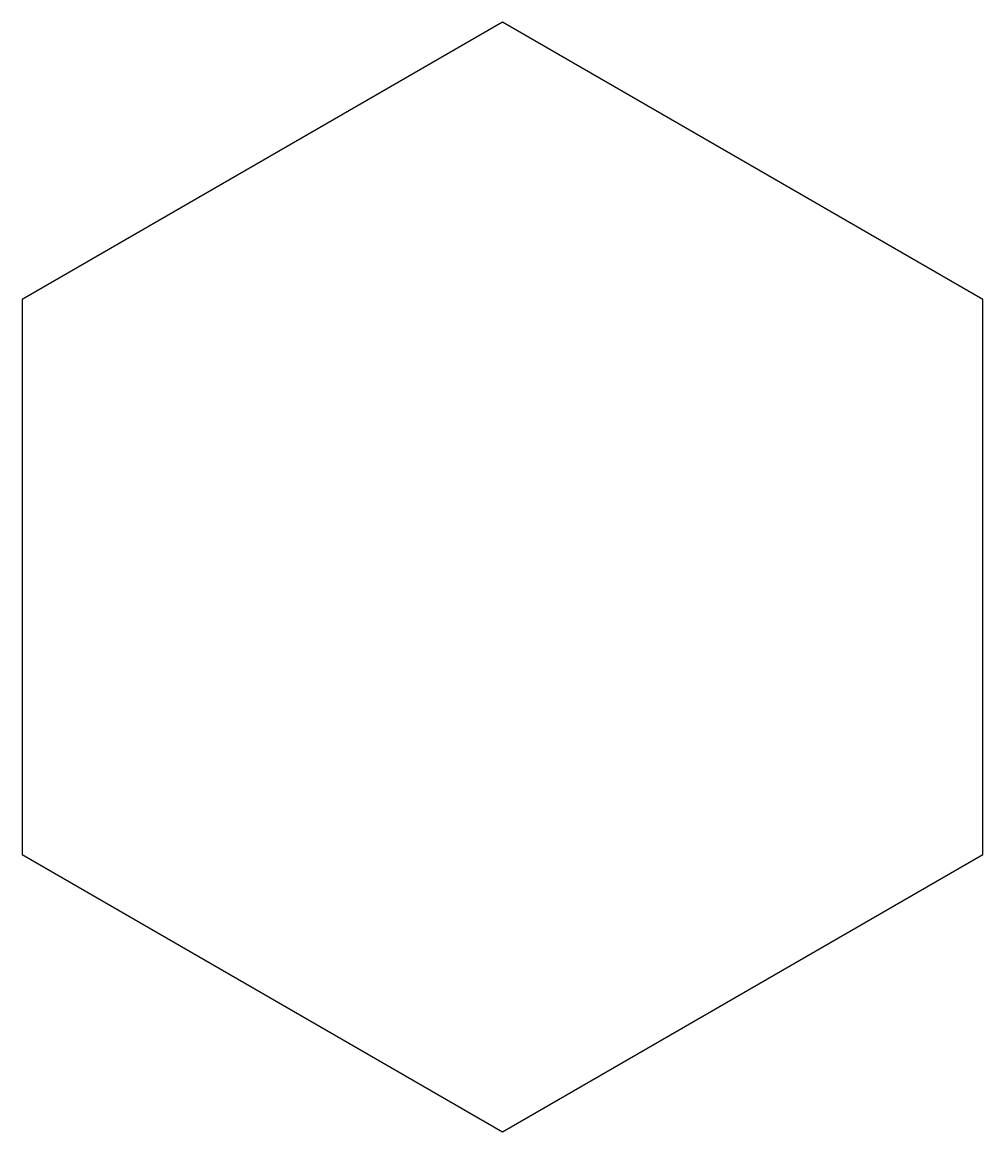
# Model space of a CAD drawing. Header units: millimetres. Extents: x -4.33 to 4.33, y -5 to 5.
import ezdxf

# ---------------------------------------------------------------- set-up
doc = ezdxf.new("R2010")
doc.units = ezdxf.units.MM

msp = doc.modelspace()

# ---------------------------------------------------------------- linework, layer by layer
for p, q in [((0, 5), (-4.3301, 2.5)), ((4.3301, 2.5), (0, 5)), ((4.3301, -2.5), (4.3301, 2.5)), ((-4.3301, 2.5), (-4.3301, -2.5)), ((0, -5), (4.3301, -2.5)), ((-4.3301, -2.5), (0, -5))]:
    msp.add_line(p, q)

doc.saveas('drawing.dxf')
